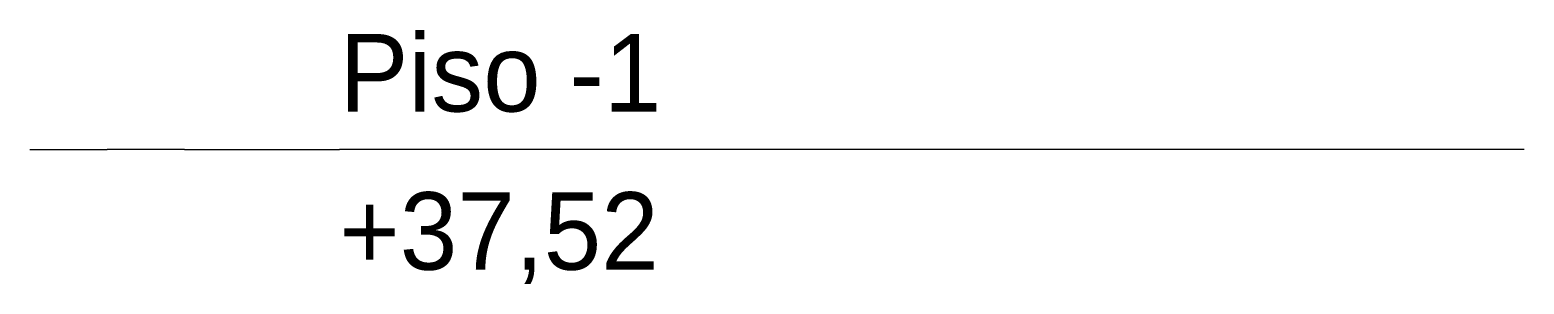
# Model space of a CAD drawing. Header units: metres. Extents: x -111189 to -108577, y -72951 to -72647.
# Drawn here: x -108839.244 to -108835.382, y -72949.123 to -72948.467 of the extents above; entities that cross this region are included whole.
import ezdxf

# ---------------------------------------------------------------- set-up
doc = ezdxf.new("R2010")
doc.units = ezdxf.units.M
doc.header["$MEASUREMENT"] = 0
doc.linetypes.add('OTK - Traço Ponto', pattern=[0.2, 0.1, -0.05, 0, -0.05])
doc.styles.add('ESTILO_GERADO_8', font='')
doc.styles.get('ESTILO_GERADO_8').set_extended_font_data('OPTIAgency-Gothic')

# ---------------------------------------------------------------- blocks, each defined once
blk = doc.blocks.new('Alçado Poente _STORY_MARKER', base_point=(-108689.5899, -72946.0755))
at = {"color": 7, "linetype": 'OTK - Traço Ponto', "lineweight": 5, "ltscale": 100}
for p, q in [((-108839.2445, -72948.7755), (-108839.1445, -72948.7755)), ((-108839.1445, -72948.7755), (-108839.0445, -72948.7755)), ((-108838.8445, -72948.7755), (-108839.0445, -72948.7755)), ((-108838.8445, -72948.7755), (-108838.4445, -72948.7755)), ((-108835.3825, -72948.7755), (-108838.4445, -72948.7755))]:
    blk.add_line(p, q, dxfattribs=at)
at = {"color": 7, "lineweight": 5, "insert": (-108838.4445, -72948.4772), "char_height": 0.2, "attachment_point": 1, "line_spacing_factor": 1.225093, "style": 'ESTILO_GERADO_8'}
blk.add_mtext('\\A1;{\\pql;\\pt0;\\fOPTIAgency-Gothic|b0|i0|c0|p0;\\W1.000000;\\fOPTIAgency-Gothic|b0|i0|c0|p0;\\W1.000000;\\fOPTIAgency-Gothic|b0|i0|c0|p0;\\W1.000000;Piso -1\\P\\pql;\\pt0;\\fOPTIAgency-Gothic|b0|i0|c0|p0;\\W1.000000;+37,52}', dxfattribs=at)

msp = doc.modelspace()

# ---------------------------------------------------------------- block references
at = {"linetype": 'Continuous', "lineweight": 0}
msp.add_blockref('Alçado Poente _STORY_MARKER', (-108689.5899, -72946.0755), dxfattribs=at)

doc.saveas('drawing.dxf')
